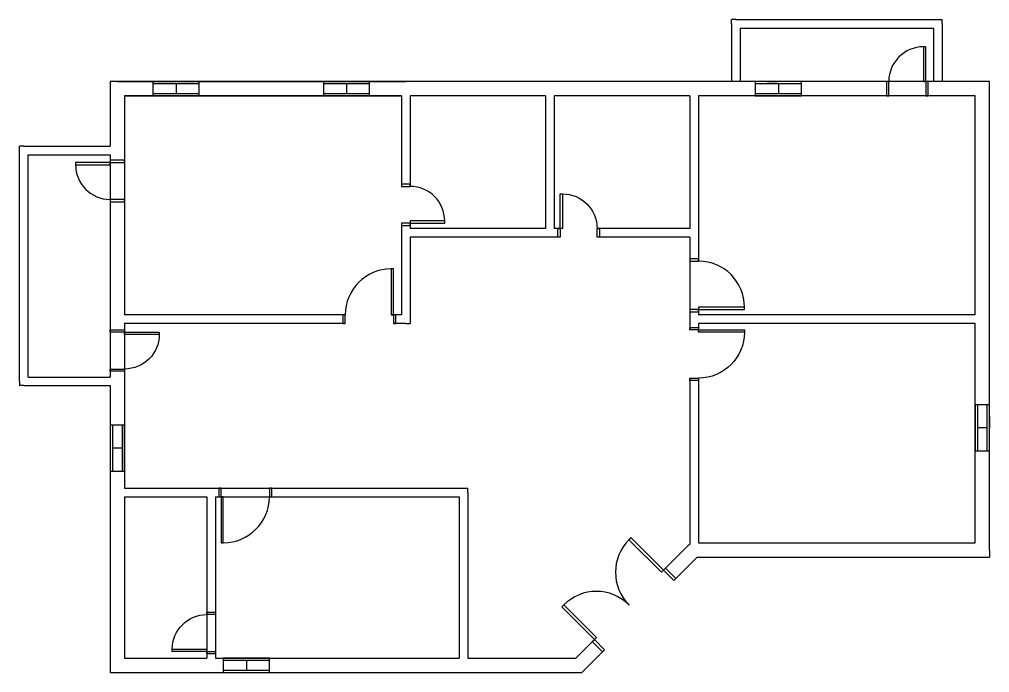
# Model space of a CAD drawing. Header units: metres. Extents: x -2 to 2771, y 0 to 5485.
# Drawn here: x 1317.37 to 1334.2, y 2742.9 to 2754.22 of the extents above; entities that cross this region are included whole.
import ezdxf

# ---------------------------------------------------------------- set-up
doc = ezdxf.new("R2010")
doc.units = ezdxf.units.M
doc.layers.get('0').update_dxf_attribs({"color": 255})
doc.layers.add('gate', color=130, linetype='Continuous')
doc.layers.add('window', color=3, linetype='Continuous')

# ---------------------------------------------------------------- blocks, each defined once
blk = doc.blocks.new('d1')
at = {"layer": 'gate'}
for points in [[(-0.08, 0.15), (-0.04, 0.15), (-0.04, 0.95), (-0.08, 0.95)], [(-0.92, 0), (-0.88, 0), (-0.88, 0.15), (-0.92, 0.15)], [(-0.04, 0), (0, 0), (0, 0.15), (-0.04, 0.15)]]:
    blk.add_lwpolyline(points, close=True, dxfattribs=at)
blk.add_arc((-0.08, 0.15), 0.8, 90, 180, dxfattribs=at)
blk = doc.blocks.new('d-2')
at = {"layer": 'gate'}
for points in [[(-0.08, 0.15), (-0.04, 0.15), (-0.04, 0.75), (-0.08, 0.75)], [(-0.72, 0), (-0.68, 0), (-0.68, 0.15), (-0.72, 0.15)], [(-0.04, 0), (0, 0), (0, 0.15), (-0.04, 0.15)]]:
    blk.add_lwpolyline(points, close=True, dxfattribs=at)
blk.add_arc((-0.08, 0.15), 0.6, 90, 180, dxfattribs=at)
blk = doc.blocks.new('w-1')
at = {"layer": 'window'}
for p, q in [((0, 0.25), (-0.8, 0.25)), ((-0.8, 0.25), (-0.8, 0)), ((0, 0.21), (-0.8, 0.21)), ((-0.6, 0.25), (-0.4, 0.25)), ((-0.4, 0.25), (-0.4, 0.25)), ((-0.4, 0.21), (-0.4, 0.04)), ((0, 0), (0, 0.25)), ((-0.8, 0.04), (0, 0.04)), ((-0.8, 0), (0, 0))]:
    blk.add_line(p, q, dxfattribs=at)
blk = doc.blocks.new('m-g')
at = {"layer": 'gate'}
for points in [[(-0.247, 0.106), (-0.212, 0.141), (-0.778, 0.707), (-0.813, 0.672)], [(-0.035, -0.035), (0, 0), (-0.177, 0.177), (-0.212, 0.141)], [(-1.378, -1.025), (-1.413, -1.06), (-1.979, -0.494), (-1.944, -0.459)], [(-1.237, -1.237), (-1.272, -1.272), (-1.449, -1.095), (-1.413, -1.06)]]:
    blk.add_lwpolyline(points, close=True, dxfattribs=at)
for centre, start, end in [((-0.247, 0.106), 135, 225), ((-1.378, -1.025), 45, 135)]:
    blk.add_arc(centre, 0.8, start, end, dxfattribs=at)
blk = doc.blocks.new('b-d')
at = {"layer": 'gate'}
for points in [[(-0.08, 0.25), (-0.04, 0.25), (-0.04, 0.85), (-0.08, 0.85)], [(-0.68, 0), (-0.68, 0.25), (-0.72, 0.25), (-0.72, 0)], [(0, 0), (0, 0.25), (-0.04, 0.25), (-0.04, 0)]]:
    blk.add_lwpolyline(points, close=True, dxfattribs=at)
blk.add_arc((-0.08, 0.25), 0.6, 90, 180, dxfattribs=at)

msp = doc.modelspace()

# ---------------------------------------------------------------- linework, layer by layer
for p, q in [((1329.72377, 2754.1468), (1329.72377, 2754.2218)), ((1329.79877, 2754.2218), (1329.72377, 2754.2218)), ((1329.72377, 2754.1468), (1329.72377, 2753.1468)), ((1329.79877, 2754.2218), (1333.29877, 2754.2218)), ((1329.79877, 2754.2218), (1333.29877, 2754.2218)), ((1333.29877, 2754.2218), (1333.37377, 2754.2218)), ((1333.37377, 2754.1468), (1333.37377, 2754.2218)), ((1333.37377, 2754.1468), (1333.37377, 2753.1468)), ((1329.87377, 2754.0718), (1329.87377, 2753.1468)), ((1329.87377, 2754.0718), (1333.22377, 2754.0718)), ((1333.22377, 2754.0718), (1333.22377, 2753.1468)), ((1318.94877, 2753.1468), (1318.94877, 2753.0218)), ((1318.94877, 2753.1468), (1318.94877, 2752.1468)), ((1319.07377, 2753.1468), (1324.07377, 2753.1468)), ((1333.94877, 2753.1468), (1331.54877, 2753.1468)), ((1319.19877, 2752.8968), (1323.99877, 2752.8968)), ((1323.99877, 2752.8968), (1323.99877, 2751.3268)), ((1324.14877, 2752.8968), (1324.14877, 2751.3268)), ((1326.49877, 2752.8968), (1326.49877, 2750.5968)), ((1326.64877, 2752.8968), (1326.64877, 2750.5968)), ((1328.99877, 2752.8968), (1328.99877, 2750.5968)), ((1329.14877, 2752.8968), (1329.14877, 2750.5218)), ((1317.37377, 2751.9468), (1317.37377, 2752.0218)), ((1317.44877, 2752.0218), (1317.37377, 2752.0218)), ((1317.37377, 2747.9468), (1317.37377, 2751.9468)), ((1317.44877, 2752.0218), (1318.94877, 2752.0218)), ((1317.52377, 2748.0218), (1317.52377, 2751.8718)), ((1317.52377, 2751.8718), (1318.94877, 2751.8718)), ((1324.14877, 2750.7268), (1324.14877, 2750.5968)), ((1323.99877, 2750.6868), (1323.99877, 2749.0968)), ((1326.49877, 2750.5968), (1324.14877, 2750.5968)), ((1326.79336, 2750.5968), (1326.64877, 2750.5968)), ((1328.99877, 2750.5968), (1327.39336, 2750.5968)), ((1324.14877, 2750.4468), (1324.14877, 2749.0218)), ((1326.57377, 2750.4468), (1324.14877, 2750.4468)), ((1326.75336, 2750.4468), (1326.57377, 2750.4468)), ((1328.99877, 2750.4468), (1327.39336, 2750.4468)), ((1328.99877, 2750.4468), (1328.99877, 2748.84151)), ((1329.14877, 2750.5218), (1329.14877, 2750.03119)), ((1329.14877, 2749.23119), (1329.14877, 2749.0968)), ((1323.02257, 2749.0968), (1319.19877, 2749.0968)), ((1323.99877, 2749.0968), (1323.82257, 2749.0968)), ((1333.94877, 2749.0968), (1329.14877, 2749.0968)), ((1323.02257, 2748.9468), (1319.19877, 2748.9468)), ((1324.07377, 2748.9468), (1323.86257, 2748.9468)), ((1324.07377, 2748.9468), (1324.14877, 2748.9468)), ((1324.14877, 2749.0218), (1324.14877, 2748.9468)), ((1329.14877, 2748.9468), (1329.14877, 2748.80151)), ((1333.94877, 2748.9468), (1329.14877, 2748.9468)), ((1317.37377, 2747.9468), (1317.37377, 2747.8718)), ((1317.44877, 2747.8718), (1317.37377, 2747.8718)), ((1317.44877, 2747.8718), (1318.94877, 2747.8718)), ((1317.52377, 2748.0218), (1318.94877, 2748.0218)), ((1328.99877, 2748.00151), (1328.99877, 2745.12358)), ((1329.14877, 2748.00151), (1329.14877, 2745.1468)), ((1319.19877, 2746.0968), (1319.28877, 2746.0968)), ((1319.28877, 2746.0968), (1320.12877, 2746.0968)), ((1320.12877, 2746.0968), (1323.07377, 2746.0968)), ((1323.07377, 2746.0968), (1324.28398, 2746.0968)), ((1324.28398, 2746.0968), (1324.92398, 2746.0968)), ((1324.92398, 2746.0968), (1325.07377, 2746.0968)), ((1325.07377, 2746.0968), (1325.14877, 2746.0968)), ((1325.14877, 2746.0218), (1325.14877, 2746.0968)), ((1325.14877, 2746.0218), (1325.14877, 2743.1468)), ((1319.19877, 2745.9468), (1319.32877, 2745.9468)), ((1319.19877, 2745.9468), (1320.62377, 2745.9468)), ((1320.12877, 2745.9468), (1320.62377, 2745.9468)), ((1320.62377, 2745.9468), (1320.62377, 2743.1468)), ((1320.77377, 2745.9468), (1322.99877, 2745.9468)), ((1320.77377, 2745.9468), (1320.77377, 2743.1468)), ((1322.99877, 2745.9468), (1323.14877, 2745.9468)), ((1323.14877, 2745.9468), (1324.28398, 2745.9468)), ((1324.28398, 2745.9468), (1324.88398, 2745.9468)), ((1324.88398, 2745.9468), (1324.99877, 2745.9468)), ((1324.99877, 2745.9468), (1324.99877, 2743.1468)), ((1328.51051, 2744.63532), (1328.98538, 2745.11019)), ((1328.98538, 2745.11019), (1328.99877, 2745.12358)), ((1329.14877, 2745.1468), (1333.94877, 2745.1468)), ((1334.19877, 2745.0218), (1334.19877, 2744.8968)), ((1328.72264, 2744.49389), (1329.12555, 2744.8968)), ((1329.12555, 2744.8968), (1334.07377, 2744.8968)), ((1334.07377, 2744.8968), (1334.19877, 2744.8968)), ((1327.94482, 2744.06963), (1327.94562, 2744.07043)), ((1327.02199, 2743.1468), (1327.37994, 2743.50474)), ((1327.16216, 2742.93341), (1327.52136, 2743.29261)), ((1322.99877, 2743.1468), (1323.14877, 2743.1468)), ((1327.07377, 2742.8968), (1327.12555, 2742.8968)), ((1327.16216, 2742.93341), (1327.12555, 2742.8968))]:
    msp.add_line(p, q)
for points in [[(1334.19877, 2745.0218), (1334.19877, 2753.1468), (1318.94877, 2753.1468), (1318.94877, 2752.0218)], [(1323.99877, 2752.8968), (1319.19877, 2752.8968), (1319.19877, 2749.0968)], [(1326.49877, 2752.8968), (1324.14877, 2752.8968)], [(1328.99877, 2752.8968), (1326.64877, 2752.8968)], [(1333.94877, 2749.0968), (1333.94877, 2752.8968), (1329.14877, 2752.8968)], [(1318.94877, 2751.8718), (1318.94877, 2748.0218)], [(1319.19877, 2748.9468), (1319.19877, 2746.0968)], [(1333.94877, 2745.1468), (1333.94877, 2748.9468)], [(1318.94877, 2747.8718), (1318.94877, 2742.8968), (1327.07377, 2742.8968)], [(1319.19877, 2745.9468), (1319.19877, 2743.1468), (1320.62377, 2743.1468)], [(1320.77377, 2743.1468), (1322.99877, 2743.1468)], [(1323.14877, 2743.1468), (1324.99877, 2743.1468)], [(1325.14877, 2743.1468), (1327.02199, 2743.1468)]]:
    msp.add_lwpolyline(points)

# ---------------------------------------------------------------- block references
msp.add_blockref('m-g', (1328.758, 2744.52925))
at = {"layer": 'Defpoints'}
for p in [(1320.49051, 2752.8968), (1323.44601, 2752.8968), (1330.93593, 2752.8968), (1321.70997, 2742.8968)]:
    msp.add_blockref('w-1', p, dxfattribs=at)
at = {"layer": 'Defpoints', "rotation": 270}
for p in [(1333.94877, 2746.7395), (1318.94877, 2746.38885)]:
    msp.add_blockref('w-1', p, dxfattribs=at)
at = {"layer": 'gate'}
for name, p in [('b-d', (1333.13064, 2752.8968)), ('d1', (1323.90257, 2748.9468))]:
    msp.add_blockref(name, p, dxfattribs=at)
for name, p, rotation in [('b-d', (1319.19877, 2751.77926), 90), ('d-2', (1323.99877, 2750.6468), 270), ('d1', (1328.99877, 2749.15119), 270), ('d1', (1320.82997, 2746.0968), 180)]:
    msp.add_blockref(name, p, dxfattribs=dict(at, rotation=rotation))
at = {"layer": 'gate', "xscale": -1}
msp.add_blockref('d-2', (1326.71336, 2750.4468), dxfattribs=at)
for name, p, rotation in [('d1', (1328.99877, 2748.88151), 270), ('b-d', (1318.94877, 2748.8404), 270.0000000000383), ('d-2', (1320.77377, 2743.22319), 90)]:
    msp.add_blockref(name, p, dxfattribs=dict(at, rotation=rotation))

doc.saveas('drawing.dxf')
